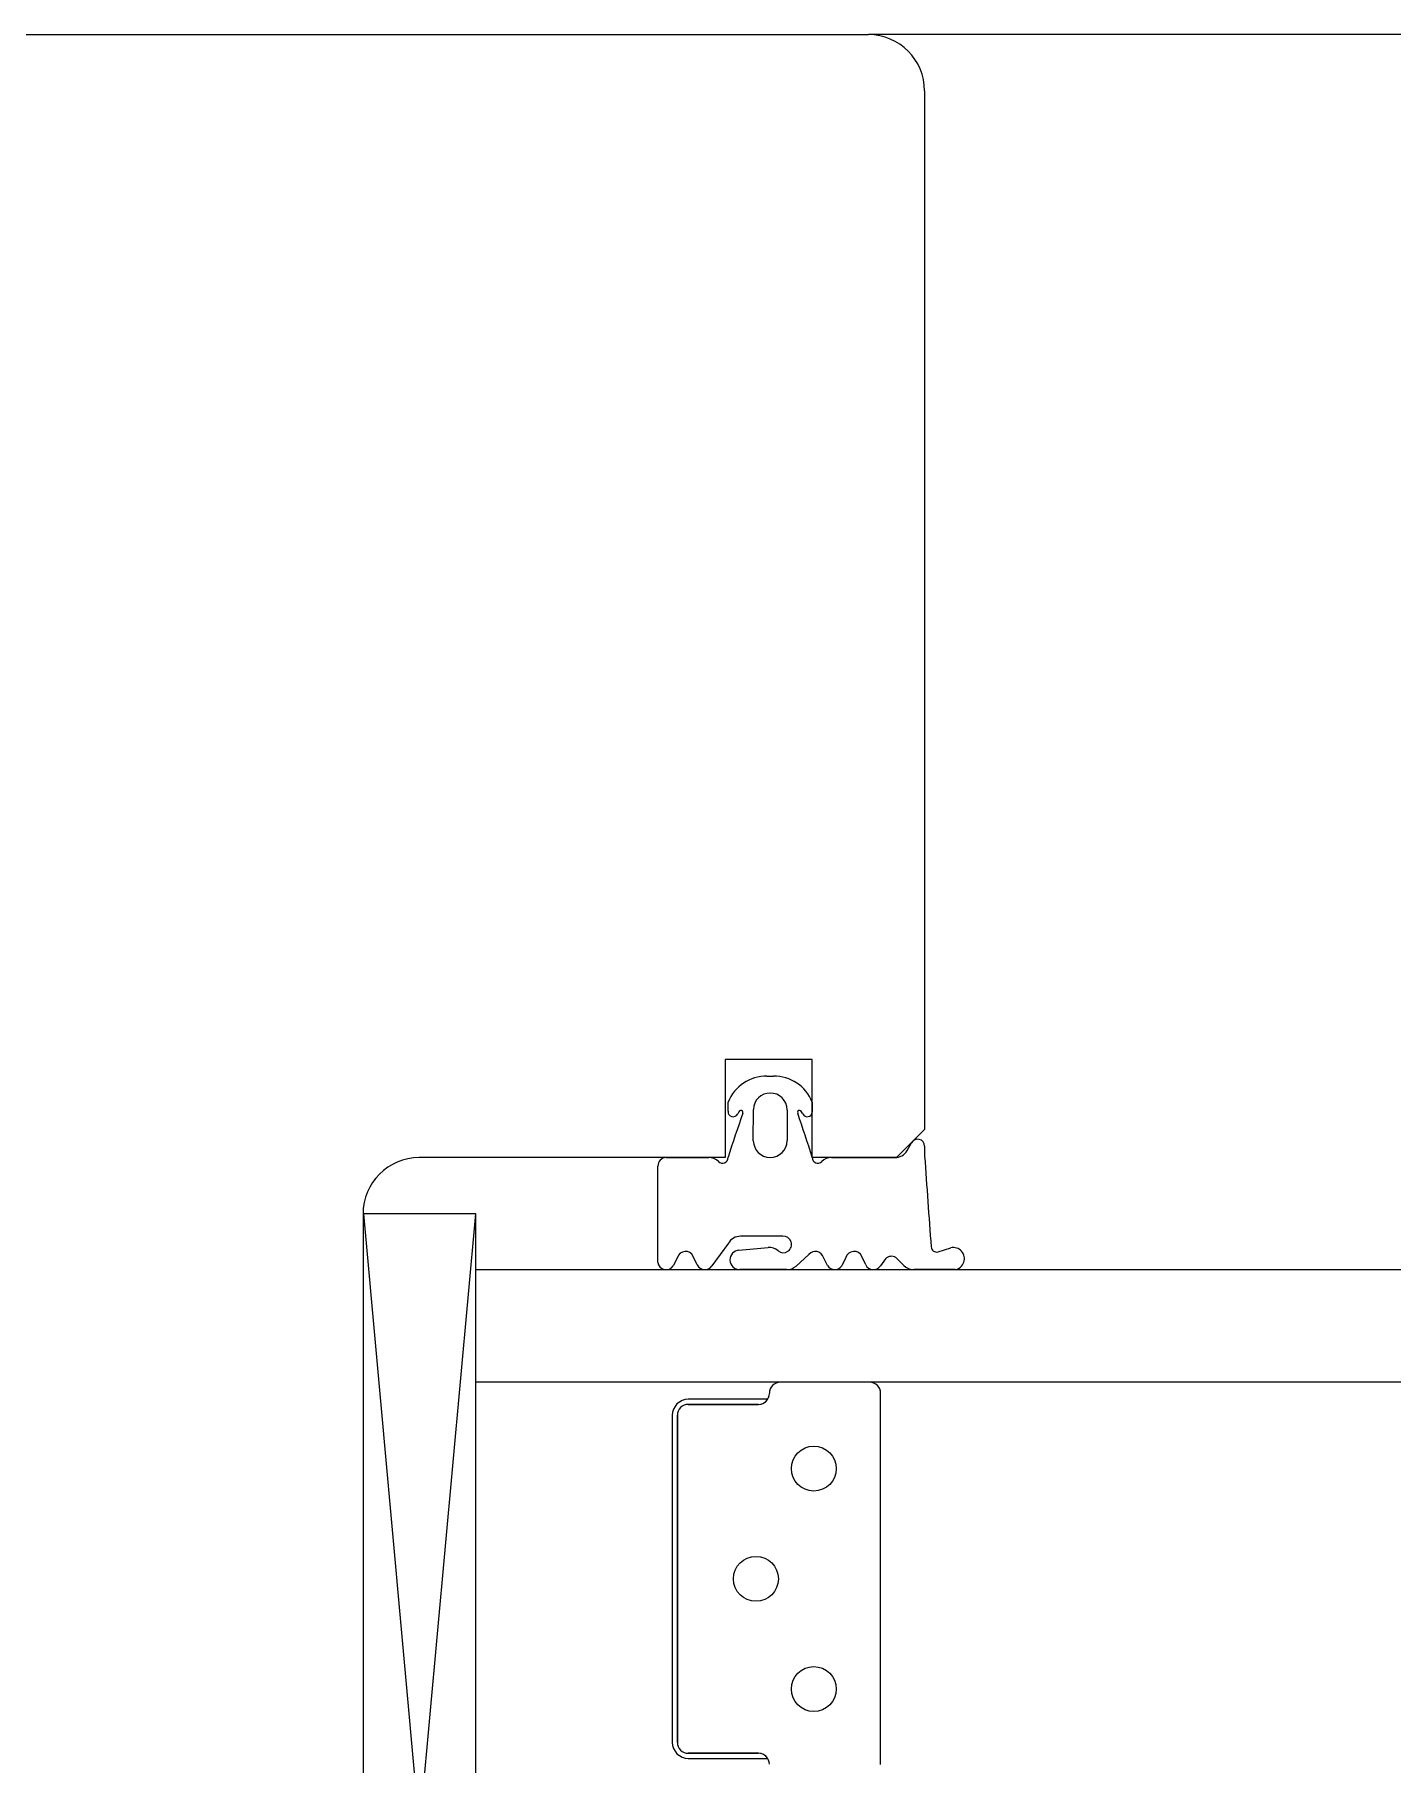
# Model space of a CAD drawing. Header units: centimetres. Extents: x 0.3 to 84.3, y 0.3 to 59.7.
# Drawn here: x 52.8226 to 52.9193, y 11.8154 to 11.9386 of the extents above; entities that cross this region are included whole.
import ezdxf

# ---------------------------------------------------------------- set-up
doc = ezdxf.new("R2010")
doc.units = ezdxf.units.CM
doc.linetypes.add('AUSGEZOGEN', pattern=[0])
doc.layers.add('Fenster', color=7, linetype='AUSGEZOGEN', lineweight=35)

msp = doc.modelspace()

# ---------------------------------------------------------------- linework, layer by layer
at = {"layer": 'Fenster', "color": 7, "linetype": 'AUSGEZOGEN', "lineweight": 25}
for p, q in [((52.75800581069146, 11.93859940924909), (52.88200580791984, 11.93859940924909)), ((55.6859987620712, 11.93859898664573), (52.88200580791984, 11.93859940913904)), ((52.88600580783042, 11.93459940933849), (52.88600580783042, 11.86059941099252)), ((52.87800580800925, 11.86559941088076), (52.87180580814777, 11.86559941088076)), ((52.87180580814777, 11.86559941088076), (52.87180580814777, 11.85859941103722)), ((52.87800580800925, 11.85859941103722), (52.87800580800925, 11.86559941088076)), ((52.87477958063502, 11.86440238318901), (52.87524206627966, 11.86440238318901)), ((52.87200580814337, 11.86190003500224), (52.87200580814337, 11.8625588646054)), ((52.87278395298254, 11.8618619076985), (52.87269500416276, 11.86170784382325)), ((52.87380635741986, 11.85980281656653), (52.87380783730134, 11.86201613389426)), ((52.87620740383804, 11.86200967181017), (52.87620602021391, 11.85980929262669)), ((52.87732664275193, 11.86170784382325), (52.87723769393207, 11.8618619076985)), ((52.87800580800925, 11.8625588646054), (52.87800580800925, 11.86184566153207)), ((52.88600580783042, 11.86059941099252), (52.88400580787513, 11.85859941103722)), ((52.88475935561814, 11.85909941103956), (52.88507279514936, 11.85964230423269)), ((52.88600580783042, 11.85941358580272), (52.88600702672723, 11.85870630515411)), ((52.87180580814777, 11.85859941103722), (52.8500058086351, 11.85859941103722)), ((52.86700580825513, 11.85113369138176), (52.86700580825513, 11.85799941108494)), ((52.86760580821613, 11.85859941107151), (52.87062645032668, 11.85859941124268)), ((52.87200580814337, 11.85859941103722), (52.87200580814337, 11.85862069260156)), ((52.87800580800925, 11.85862069260156), (52.87800580800925, 11.85859941103722)), ((52.88400580787513, 11.85859941103722), (52.87800580800925, 11.85859941103722)), ((52.8793843921148, 11.85859941124268), (52.88389333032447, 11.85859941105073)), ((52.84600580872451, 11.76659941309359), (52.85403416844375, 11.85459941112663)), ((52.84600580872451, 11.85459941112663), (52.84600580872451, 11.77859941282536)), ((52.85403416844375, 11.85459941112663), (52.84600580872451, 11.85459941112663)), ((52.84600580872451, 11.85459941112663), (52.84600580872451, 11.76659941309359)), ((52.84603416862258, 11.85459941112663), (52.85403416844375, 11.76659941309359)), ((52.85403416844375, 11.76659941309359), (52.85403416844375, 11.85459941112663)), ((52.87203169813957, 11.8524994111735), (52.87085765809584, 11.85089338819017)), ((52.87278644676829, 11.85201839311476), (52.87487551866158, 11.85218760769085)), ((52.87590939178708, 11.85299941116232), (52.87289772352396, 11.85299941116232)), ((52.88696128018913, 11.85187931390328), (52.88787454120068, 11.85217956108423)), ((52.85403416844375, 11.84262069295919), (52.85403416844375, 11.85062069278038)), ((55.71397040137661, 11.85059401690906), (52.85403416844375, 11.85059443940236)), ((52.8683994520374, 11.85147404760992), (52.86809709106504, 11.85087997031033)), ((52.86981323674386, 11.85096240015196), (52.86953000173855, 11.85155625430271)), ((52.87618073701591, 11.85062069278038), (52.87283845149903, 11.85062069278038)), ((52.87777010228972, 11.85170442874351), (52.87684910769897, 11.85087686442749)), ((52.87909172243113, 11.85091082807194), (52.8788092844281, 11.85147404760992)), ((52.88040174761711, 11.85147404760992), (52.88009938664473, 11.85087997031033)), ((52.88181553232359, 11.85096240015196), (52.88153229731827, 11.85155625430271)), ((52.88321499665947, 11.85139363857711), (52.88285995367548, 11.85089338819017)), ((52.88452433026973, 11.85091358599271), (52.88396405003792, 11.85147386622452)), ((52.88819316336298, 11.85062069278038), (52.8852314370351, 11.85062069278038)), ((52.85403416844375, 11.81462069358504), (52.85403416844375, 11.84262069295919)), ((55.71397040137661, 11.84259401709601), (52.85403416844375, 11.84259443958931)), ((52.88209416781658, 11.84259443965453), (52.8757341679587, 11.84259443965453)), ((52.87481416797932, 11.84138443968154), (52.86917416810539, 11.84138443968154)), ((52.87417416799362, 11.84102443968959), (52.86917416810539, 11.84102443968959)), ((52.86917416810539, 11.84102443968959), (52.87417416799362, 11.84102443968959)), ((52.87481416797932, 11.841358569746), (52.87481416797932, 11.84138443968154)), ((52.87495416797615, 11.84181443967191), (52.87495416797615, 11.84181443967191)), ((52.88287416779911, 11.8153744402629), (52.88287416779911, 11.84181443967191)), ((52.86803416813084, 11.84024443970702), (52.86803416813084, 11.81694444022783)), ((52.86839416812279, 11.84024443970702), (52.86839416812279, 11.81694444022783)), ((52.86839416812279, 11.81694444022783), (52.86839416812279, 11.84024443970702)), ((52.86917416810539, 11.81616444024531), (52.87417416799362, 11.81616444024531)), ((52.87417416799362, 11.81616444024531), (52.86917416810539, 11.81616444024531)), ((52.86917416810539, 11.81580444025331), (52.87481416797932, 11.81580444025331)), ((52.87481416797932, 11.81580444025331), (52.87481416797932, 11.81583031018895)), ((52.87495416797615, 11.81538444026269), (52.87495416797615, 11.81538444026269))]:
    msp.add_line(p, q, dxfattribs=at)
for centre, radius in [((52.87811416790544, 11.83644443979182), 0.001599999964235758), ((52.87399416799752, 11.8285944399673), 0.001599999964235758), ((52.87811416790544, 11.82074444014274), 0.001599999964239396)]:
    msp.add_circle(centre, radius, dxfattribs=at)
for centre, radius, start, end in [((52.8820058079198, 11.93459940933834), 0.003999999910593033, 0, 90), ((52.87475112140574, 11.86143672397442), 0.002965795762415476, 89.45019182643117, 157.7678209870095), ((52.87527849725606, 11.86146358517726), 0.002939023812347431, 21.88023947653515, 90.710234004907), ((52.87500759229147, 11.86200240233164), 0.001199833568615658, 0.3471422948648843, 179.3442609265327), ((52.8723717130646, 11.86188034582591), 0.0003664342711586061, 176.9199108194442, 331.9164643089574), ((53.03399622267278, 11.80620276985382), 0.1702601921314358, 160.9548355537749, 162.0691156281523), ((52.87292257848242, 11.8618187123764), 0.0001451993975784531, 336.557481396151, 162.6931104500178), ((52.87709906843212, 11.8618187123764), 0.0001451993975784531, 17.3068895499822, 203.442518603849), ((52.7869215217744, 11.83019875826066), 0.09541568817849475, 17.33000664733522, 19.31649946562358), ((52.87764672545197, 11.861872848267), 0.0003601102628653552, 207.2713615992466, 355.6703020148773), ((52.87500618213164, 11.85980853174396), 0.001199838323442939, 180.2729174297197, 0.03633436701218381), ((52.88551253241641, 11.85941874575036), 0.0004933024012176247, 359.4006746730626, 153.0516246670677), ((52.85000580863504, 11.85459941112648), 0.003999999910593033, 90, 180), ((52.86760580824162, 11.8579994110848), 0.0005999999865911377, 90, 180), ((52.87062645038332, 11.85759941126488), 0.00099999997764462, 45.62224523674222, 90), ((52.87160562263415, 11.858600282741), 0.0004001864584870576, 225.6419504539481, 359.8751956842664), ((52.87840535548495, 11.85859952134501), 0.0003995474910086347, 180.015818343163, 314.4204802592847), ((52.87938439211473, 11.85759941126488), 0.00099999997764462, 90, 134.3777547632578), ((52.88389333023371, 11.85959941102823), 0.0009999999776482583, 270, 329.9999999998785), ((55.02933007627104, 12.00935266775931), 2.148610718876755, 184.0204994887982, 184.1933880761993), ((52.86897900752015, 11.85131875618626), 0.0005999999865911377, 23.31776174246362, 165.0000000000761), ((52.87289772352386, 11.85199941118457), 0.0009999999776482583, 90, 149.9999999999667), ((52.87284296159081, 11.85132067823523), 0.0006999999843545084, 94.63084139625661, 269.6308413968579), ((52.87496746440178, 11.85129874234339), 0.0008936082054885304, 47.88439764094193, 95.90576818690633), ((52.87594011149184, 11.8524138044373), 0.0005864119170913367, 230.4538959776029, 93.00286439784418), ((52.87822972894519, 11.85131875618626), 0.0005999999865911377, 15.00000000009961, 139.9999999998409), ((52.88098130309985, 11.85131875618626), 0.0005999999865911377, 23.31776174246362, 164.9999999997366), ((52.88687028448167, 11.852268826129), 0.0003999999910571205, 184.1933880758969, 283.149299714643), ((52.88804409704696, 11.85140222089307), 0.0007956173437404757, 280.798716456662, 102.3048039372476), ((52.86760086054666, 11.85121935261608), 0.0006011863911346545, 188.1917828369666, 325.6309689408101), ((52.87035479459747, 11.8512206927669), 0.0005999999865874998, 205.4985148749006, 326.940639180597), ((52.87618073701584, 11.85162069275792), 0.0009999999776482583, 270, 311.9414387006665), ((52.87960551602252, 11.8512206927669), 0.0005999999865911377, 211.0938335305922, 325.3981185912234), ((52.8823570901772, 11.8512206927669), 0.0005999999865874998, 205.4985148747474, 326.9406391802269), ((52.88363926071865, 11.85096937451775), 0.0005999999865874998, 57.22676138545301, 134.9999999994003), ((52.88523143703505, 11.85162069275792), 0.0009999999776482583, 225.0000000002159, 270), ((52.87573416795863, 11.84181443967181), 0.0007799999825644772, 90, 180), ((52.88209416781653, 11.84181443967181), 0.0007799999825681153, 0, 90), ((52.86917416810532, 11.84024443970688), 0.001139999974518432, 90, 180), ((52.86917416810532, 11.84024443970688), 0.0007799999825681153, 90, 180), ((52.86917416810532, 11.84024443970688), 0.0007799999825681153, 90, 180), ((52.87417416799356, 11.84180443967202), 0.0007799999825644772, 270, 0), ((52.87417416799356, 11.84180443967202), 0.0007799999825644773, 270, 325.1361620456533), ((52.86917416810532, 11.81694444022768), 0.001139999974518432, 180, 270), ((52.86917416810532, 11.81694444022768), 0.0007799999825644772, 180, 270), ((52.86917416810532, 11.81694444022768), 0.0007799999825644772, 180, 270), ((52.87417416799356, 11.81538444026259), 0.0007799999825644772, 0, 90), ((52.87417416799356, 11.81538444026259), 0.0007799999825644772, 34.86383795434672, 90)]:
    msp.add_arc(centre, radius, start, end, dxfattribs=at)

doc.saveas('drawing.dxf')
